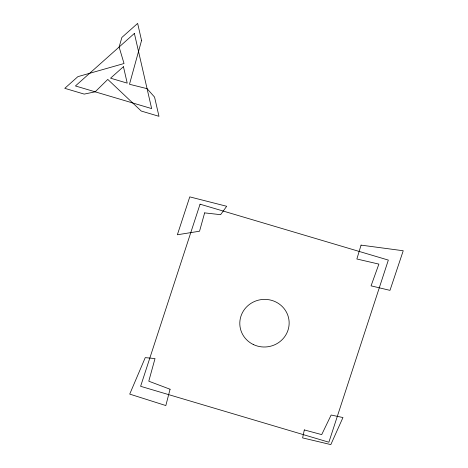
<?xml version="1.0" encoding="UTF-8"?>
<svg xmlns="http://www.w3.org/2000/svg" width="468" height="468" viewBox="0 0 468 468"><rect width="100%" height="100%" fill="white"/><g stroke="black" fill="none" stroke-linecap="round" stroke-linejoin="round"><path stroke-width="0.7" d="M304.311 429.928L302.62 437.902L330.829 444.6L342.956 417.544L331.145 415.022L321.703 434.614L304.311 429.928M170.071 389.236L165.83 405.557L129.724 394.103L145.25 357.628L155.019 358.57L148.777 381.192L170.071 389.236M141.558 40.482L129.484 84.275L147.069 88.663L154.563 97.098L158.98 116.31L141.26 111.051L107.78 79.414L95.185 91.822L84.211 94.103L64.771 88.329L77.887 76.647L124.032 63.519L119.118 47.028L121.873 37.446L137.639 23.4L141.558 40.482M204.633 212.881L199.549 231.21L177.366 234.766L189.768 196.876L226.688 206.283L220.603 214.677L204.633 212.881M361.062 245.127L356.862 259.003L378.881 264.104L371.06 285.854L389.984 290.359L403.229 250.754L361.062 245.127M200.058 204.177L140.611 386.299L328.881 442.213L388.335 260.091L200.058 204.177M134.38 33.427L75.43 85.96L151.65 108.594L134.38 33.427M123.447 66.696L110.553 78.179L127.22 83.134L123.447 66.696M253.241 344.483A24.687 23.804 -6.3 0 0 289.119 321.785A24.687 23.804 -6.3 0 0 251.053 303.311A24.687 23.804 -6.3 0 0 253.241 344.483"/></g></svg>
